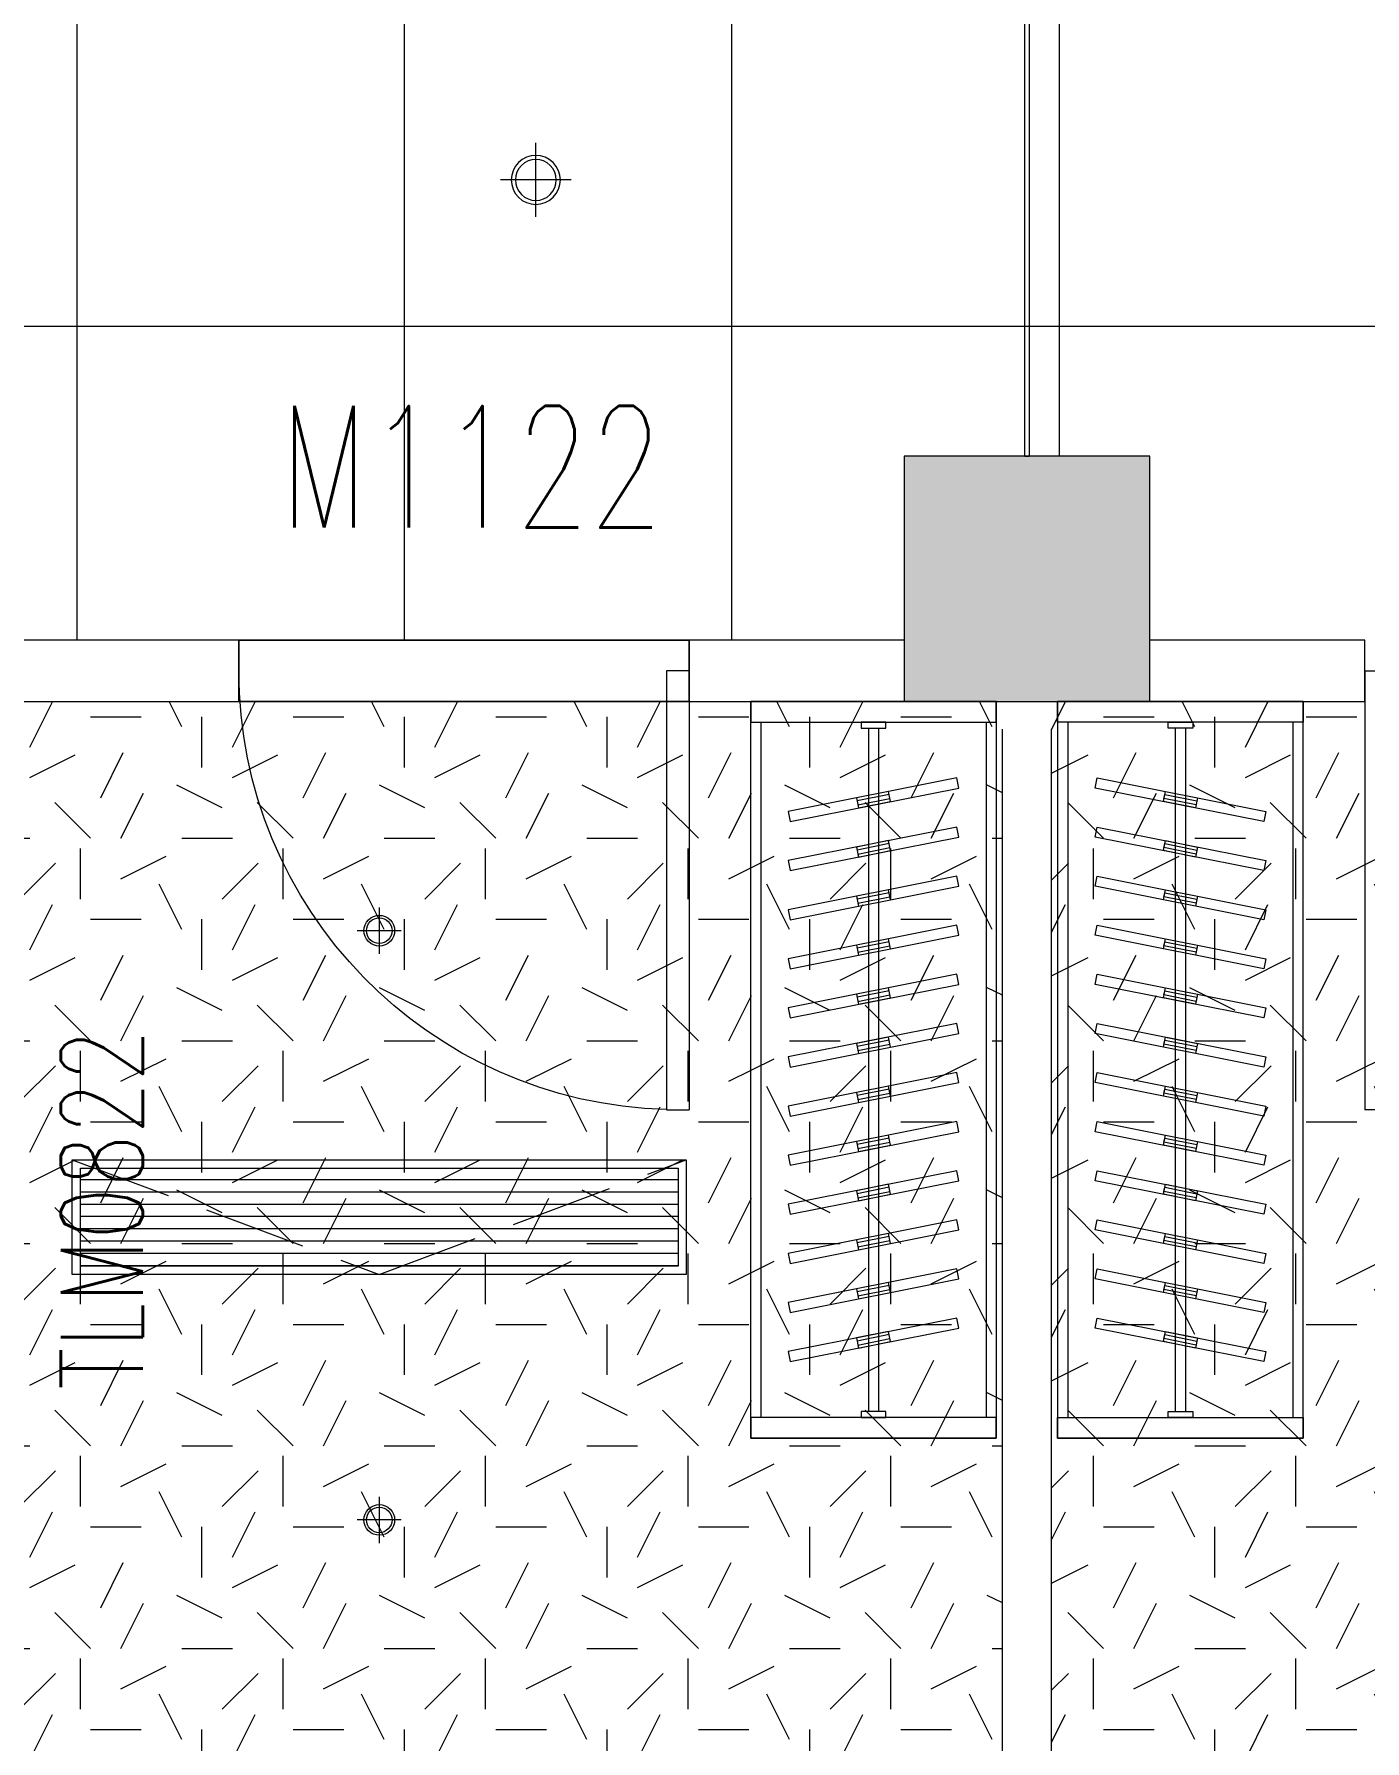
# Model space of a CAD drawing. Header units: millimetres. Extents: x 164760 to 3716174, y -1766400 to 11969.
# Drawn here: x 3560651 to 3563902, y -1641654 to -1637483 of the extents above; entities that cross this region are included whole.
import ezdxf

# ---------------------------------------------------------------- set-up
doc = ezdxf.new("R2010")
doc.units = ezdxf.units.MM
doc.header["$LTSCALE"] = 1000
doc.linetypes.add('DASH', pattern=[0.35, 0.25, -0.1])
doc.linetypes.add('DOTE', pattern=[2.42, 2, -0.2, 0.02, -0.2])
doc.layers.get('0').update_dxf_attribs({"color": 253, "linetype": 'CONTINUOUS'})
for name, color, linetype, lineweight in [('COLUMN', 253, 'CONTINUOUS', 0), ('DOOR【门】', 253, 'CONTINUOUS', 0), ('FC-FLOOR【地材分格】', 253, 'CONTINUOUS', 0), ('FF-FURN【成品家具】', 253, 'CONTINUOUS', 0), ('PUB_HATCH', 253, 'CONTINUOUS', 0), ('RC-FCU【空调设备】', 253, 'CONTINUOUS', 0), ('RC-LIGHT【天花灯具】', 253, 'CONTINUOUS', 0), ('RC-Modelling【天花造型】', 253, 'CONTINUOUS', 0), ('RC-STR【天花细线】', 253, 'CONTINUOUS', 0), ('Wall【墙体】', 253, 'CONTINUOUS', 0), ('Xline【辅助线】', 253, 'CONTINUOUS', 0)]:
    doc.layers.add(name, color=color, linetype=linetype, lineweight=lineweight)
doc.layers.add('WINDOW_TEXT', color=253, linetype='CONTINUOUS')
doc.styles.add('_TCH_WINDOW', font='SIMPLEX', dxfattribs={"bigfont": 'GBCBIG'})
pattern_1 = [(0, (3266486.35, -1418678.75), (495, 495), [123.75, -371.25]), (0, (3266758.6, -1418381.75), (495, 495), [123.75, -371.25]), (90, (3266535.85, -1418505.5), (-495, 495), [123.75, -371.25]), (90, (3266733.85, -1418332.25), (-495, 495), [123.75, -371.25]), (45, (3266585.35, -1418332.25), (0, 495), [123.75, -576.2857]), (135, (3266758.6, -1418678.75), (-495, 5e-14), [123.75, -576.2857]), (26.56505, (3266610.1, -1418530.25), (495, -2e-06), [123.75, -983.10365]), (26.56505, (3266832.85, -1418282.75), (495, -2e-06), [123.75, -983.10365]), (63.43495, (3266832.85, -1418678.75), (-2e-06, 495), [123.75, -983.10365]), (63.43495, (3266610.1, -1418456), (-2e-06, 495), [123.75, -983.10365]), (63.43495, (3266783.35, -1418579.75), (-2e-06, 495), [123.75, -983.10365]), (116.56505, (3266486.35, -1418406.5), (2e-06, 495), [123.75, -983.10365]), (153.43495, (3266585.35, -1418604.5), (-495, -2e-06), [123.75, -983.10365])]

# ---------------------------------------------------------------- blocks, each defined once
blk = doc.blocks.new('海龙_0918165925')
at = {"layer": 'PUB_HATCH'}
blk.add_hatch(color=256, dxfattribs=at).paths.add_polyline_path([(32100, -9000), (32700, -9000), (32700, -8400), (32100, -8400)])
at = {"layer": 'COLUMN'}
for p, q in [((32700, -8400), (32100, -8400)), ((32100, -8400), (32100, -9000)), ((32700, -9000), (32700, -8400)), ((32100, -9000), (32700, -9000))]:
    blk.add_line(p, q, dxfattribs=at)
blk = doc.blocks.new('$DorLib2D$00000001')
for p, q in [((0.45, 0.975), (0.5, 0.975)), ((0.45, 0), (0.45, 0.975)), ((0.5, 0), (0.5, 0.975)), ((0.5, 0), (0.45, 0))]:
    blk.add_line(p, q)
at = {"lineweight": 13}
blk.add_arc((0.475, 0), 0.975, 91.4693, 180, dxfattribs=at)
blk = doc.blocks.new('ZL_0317145799')
at = {"layer": 'RC-FCU【空调设备】'}
h = blk.add_hatch(dxfattribs=at)
h.set_pattern_fill('_USER', color=8, scale=30, pattern_type=0)
h.set_pattern_definition([(0, (-5926276.942, -1197962.362), (0, 30), [])])
h.paths.add_polyline_path([(730, -260), (730, -20), (-730, -20), (-730, -260)])
blk.add_lwpolyline([(-750, -280), (-750, 0), (750, 0), (750, -280)], close=True, dxfattribs=at)
at = {"layer": 'RC-FCU【空调设备】', "color": 8, "linetype": 'DASH'}
blk.add_lwpolyline([(-750, 0), (0, -280), (750, 0)], dxfattribs=at)
at = {"layer": 'RC-FCU【空调设备】', "color": 8}
blk.add_lwpolyline([(-730, -260), (-730, -20), (730, -20), (730, -260)], close=True, dxfattribs=at)
blk = doc.blocks.new('圆形筒灯')
at = {"color": 251, "linetype": 'DOTE', "ltscale": 43.504693}
blk.add_line((0, 90.6), (0, -90.6), dxfattribs=at)
at = {"color": 251, "linetype": 'DOTE', "ltscale": 41.297046}
blk.add_line((86, 0), (-86, 0), dxfattribs=at)
blk.add_ellipse((0, 0), major_axis=(-42.4, 42.4), ratio=1, start_param=2.355868237233172, end_param=8.639053544412757)
at = {"color": 251}
blk.add_ellipse((0, 0), major_axis=(35.4, 35.4), ratio=1, start_param=5.49871431692557, end_param=11.78189962410516, dxfattribs=at)
blk = doc.blocks.new('ZL_0603125599')
at = {"layer": 'RC-Modelling【天花造型】'}
blk.add_lwpolyline([(-133, 653.5), (966.9, 653.5), (966.9, 503.5), (-133, 503.5)], close=True, dxfattribs=at)
at = {"layer": 'RC-FCU【空调设备】'}
blk.add_blockref('ZL_0317145799', (210, -616.8), dxfattribs=at)
at = {"layer": 'RC-LIGHT【天花灯具】', "xscale": 0.625, "yscale": 0.625, "zscale": 0.625}
for p in [(210, -56.6), (210, -1496.8)]:
    blk.add_blockref('圆形筒灯', p, dxfattribs=at)

msp = doc.modelspace()

# ---------------------------------------------------------------- hatches: boundary and pattern name
at = {"layer": 'FC-FLOOR【地材分格】'}
h = msp.add_hatch(dxfattribs=at)
h.set_pattern_fill('_USER', color=256, scale=800, double=1, pattern_type=0)
h.set_pattern_definition([(0, (3778355.65, -1406196.8), (0, 800), []), (90, (3778355.65, -1406196.8), (-800, 5e-14), [])])
h.paths.add_polyline_path([(3577178.4, -1636714.2), (3575935.2, -1636714.2), (3573976.9, -1636714.2), (3573376.9, -1636714.2), (3572826.9, -1636714.2), (3571326.9, -1636713.4), (3571326.9, -1636714.2), (3570576.9, -1636714.2), (3569976.9, -1636714.2), (3569576.9, -1636714.2), (3568476.9, -1636714.2), (3565041.8, -1636714.2), (3563941.8, -1636714.2), (3561222.8, -1636714.2), (3560122.8, -1636714.2), (3559398.8, -1636714.2), (3559398.8, -1630414.2), (3559376.9, -1630414.2), (3556176.9, -1630414.2), (3556176.9, -1630714.2), (3556176.9, -1633165.3), (3556176.9, -1633914.2), (3556176.9, -1635014.2), (3556176.9, -1635764.2), (3556176.9, -1636714.2), (3556026.9, -1636714.2), (3556026.9, -1636564.2), (3556026.9, -1636714.2), (3555226.9, -1636714.2), (3555226.9, -1636564.2), (3555226.9, -1636714.2), (3555151.9, -1636714.2), (3554926.9, -1636714.2), (3554926.9, -1636564.2), (3555076.9, -1636564.2), (3555076.9, -1636714.2), (3553476.9, -1636714.2), (3553476.9, -1636715.3), (3551751.9, -1636715.3), (3551751.9, -1636715.3), (3550851.9, -1636715.3), (3548752, -1636715.3), (3548752, -1636865.5), (3548602, -1636865.5), (3548602, -1636715.3), (3548601.9, -1630714.2), (3548376.9, -1630714.2), (3548376.9, -1630414.2), (3545176.9, -1630414.2), (3544976.9, -1630414.2), (3541776.9, -1630414.2), (3541776.9, -1630714.2), (3541176.9, -1630714.2), (3541176.9, -1630414.2), (3537976.9, -1630414.2), (3537776.9, -1630414.2), (3534576.9, -1630414.2), (3534576.9, -1630714.2), (3534126.9, -1630714.2), (3534126.9, -1632064.1), (3534136.9, -1632064.1), (3534136.9, -1632814.2), (3536676.9, -1632814.2), (3536676.9, -1633164.2), (3536676.9, -1635764.2), (3536676.9, -1636714.2), (3536426.9, -1636714.2), (3534126.9, -1636714.2), (3533976.9, -1636714.2), (3533976.9, -1635764.2), (3533976.9, -1635014.2), (3533976.9, -1633914.2), (3533976.9, -1633164.2), (3533976.9, -1632889.2), (3533976.9, -1630714.2), (3533976.9, -1630414.2), (3530751.9, -1630414.2), (3530751.9, -1636714.2), (3530359.9, -1636714.2), (3529259.9, -1636714.2), (3521433.8, -1636714.2), (3520335.5, -1636714.2), (3520176.9, -1636714.2), (3519576.9, -1636714.2), (3518826.9, -1636714.2), (3518826.9, -1636713), (3517326.9, -1636713), (3517326.9, -1636714.2), (3516776.9, -1636714.2), (3516176.9, -1636714.2), (3516076.9, -1636714.2), (3514976.9, -1636714.2), (3513576.9, -1636714.2), (3513576.9, -1636714.2), (3512526.9, -1636714.2), (3512526.9, -1636714.2), (3509827.2, -1636714.2), (3508327.2, -1636714.2), (3507802.2, -1636714.2), (3507626.9, -1636714.2), (3505326.9, -1636714.2), (3505176.9, -1636714.2), (3505176.9, -1635764.2), (3505176.9, -1635014.2), (3505176.9, -1633914.2), (3505176.9, -1633164.2), (3505176.9, -1632889.2), (3505176.9, -1630714.2), (3505176.9, -1630414.2), (3501951.9, -1630414.2), (3501951.9, -1636714.2), (3501649.1, -1636714.2), (3500552.4, -1636714.2), (3492635.5, -1636714.2), (3491535.5, -1636714.2), (3491376.9, -1636714.2), (3490776.9, -1636714.2), (3490026.9, -1636714.2), (3488526.9, -1636714.2), (3487976.9, -1636714.2), (3487376.9, -1636714.2), (3487326.9, -1636714.2), (3486326.9, -1636714.2), (3485176.9, -1636714.2), (3484176.9, -1636714.2), (3484176.9, -1636744.2), (3484176.9, -1638484.2), (3484176.9, -1639114.2), (3483776.9, -1639114.2), (3483776.9, -1639665.4), (3484440.4, -1639665.4), (3485940.4, -1639665.4), (3486140.4, -1639665.4), (3486140.4, -1638964.2), (3490776.9, -1638964.2), (3490776.9, -1638514.2), (3491376.9, -1638514.2), (3491376.9, -1638964.2), (3496151.9, -1638964.2), (3496151.9, -1639665.4), (3496351.9, -1639665.4), (3497851.9, -1639665.4), (3498201.9, -1639665.4), (3498201.9, -1639114.2), (3497976.9, -1639114.2), (3497976.9, -1638514.2), (3498576.9, -1638514.2), (3498576.9, -1638964.2), (3499525.2, -1638964.2), (3501025.2, -1638964.2), (3505176.9, -1638964.2), (3505176.9, -1638514.2), (3505776.9, -1638514.2), (3505776.9, -1638964.2), (3509765.2, -1638964.2), (3511265.2, -1638964.2), (3512376.9, -1638964.2), (3512376.9, -1638514.2), (3512976.9, -1638514.2), (3512976.9, -1638964.2), (3514106.7, -1638964.2), (3515606.7, -1638964.2), (3519576.9, -1638964.2), (3519576.9, -1638514.2), (3520176.9, -1638514.2), (3520176.9, -1638964.2), (3524402.6, -1638964.2), (3525902.6, -1638964.2), (3526776.9, -1638964.2), (3526776.9, -1638514.2), (3527376.9, -1638514.2), (3527376.9, -1638964.2), (3528210, -1638964.2), (3529710, -1638964.2), (3533976.9, -1638964.2), (3533976.9, -1638514.2), (3534576.9, -1638514.2), (3534576.9, -1638964.2), (3537876.9, -1638964.2), (3538648.3, -1638964.2), (3540148.3, -1638964.2), (3541176.9, -1638964.2), (3541176.9, -1638514.2), (3541776.9, -1638514.2), (3541776.9, -1638964.2), (3544326.9, -1638964.2), (3545826.9, -1638964.2), (3548376.9, -1638964.2), (3548376.9, -1638514.2), (3548602, -1638514.2), (3548602, -1638365.5), (3548752, -1638365.5), (3548752, -1638514.2), (3548976.9, -1638514.2), (3548976.9, -1638964.2), (3549079.2, -1638964.2), (3549079.2, -1638964.2), (3549981.8, -1638964.2), (3554572, -1638964.2), (3554572, -1638964.2), (3555474.6, -1638964.2), (3555576.9, -1638964.2), (3555576.9, -1638514.2), (3556176.9, -1638514.2), (3556176.9, -1638964.2), (3556275, -1638964.2), (3556275, -1638964.2), (3557175, -1638964.2), (3561151.4, -1638964.2), (3562251.4, -1638964.2), (3562776.9, -1638964.2), (3562776.9, -1638514.2), (3563376.9, -1638514.2), (3563376.9, -1638964.2), (3563902.5, -1638964.2), (3565002.5, -1638964.2), (3568351.4, -1638964.2), (3569451.4, -1638964.2), (3569976.9, -1638964.2), (3569976.9, -1638514.2), (3570576.9, -1638514.2), (3570576.9, -1638964.2), (3575551.4, -1638964.2), (3576651.4, -1638964.2), (3577176.9, -1638964.2), (3577176.9, -1638484.2), (3577178.4, -1638484.2)])
h = msp.add_hatch(dxfattribs=at)
h.set_pattern_fill('DD地毯1SC500', color=256, scale=495, double=1, pattern_type=2)
h.set_pattern_definition(pattern_1)
h.paths.add_polyline_path([(3563016.9, -1639114.2), (3562776.9, -1639114.2), (3562251.4, -1639114.2), (3561151.4, -1639114.2), (3560586.9, -1639114.2), (3560586.9, -1639803.3), (3560586.9, -1640603.3), (3560586.9, -1641714.4), (3559551.9, -1641714.4), (3559551.9, -1646246.4), (3559401.9, -1646246.4), (3559401.9, -1646231.4), (3556176.9, -1646245.4), (3556176.9, -1646314.2), (3559376.9, -1646314.2), (3559576.9, -1646314.2), (3562776.9, -1646314.2), (3562776.9, -1646014.2), (3563016.9, -1646014.2)])
h = msp.add_hatch(dxfattribs=at)
h.set_pattern_fill('DD地毯1SC500', color=256, scale=495, double=1, pattern_type=2)
h.set_pattern_definition(pattern_1)
h.paths.add_polyline_path([(3566616.9, -1641714.4), (3565566.9, -1641714.4), (3565566.9, -1640603.3), (3565566.9, -1639803.3), (3565566.9, -1639114.2), (3565002.5, -1639114.2), (3564999.8, -1639114.2), (3563902.5, -1639114.2), (3563376.9, -1639114.2), (3563136.9, -1639114.2), (3563136.9, -1646014.2), (3563376.9, -1646014.2), (3563376.9, -1646314.2), (3566576.9, -1646314.2), (3566616.9, -1646314.2)])

# ---------------------------------------------------------------- linework, layer by layer
at = {"layer": 'FC-FLOOR【地材分格】', "color": 3}
msp.add_lwpolyline([(3562251.4, -1638964.2), (3561151.4, -1638964.2), (3561151.4, -1639114.2), (3562251.4, -1639114.2)], close=True, dxfattribs=at)
at = {"layer": 'FF-FURN【成品家具】'}
for points in [[(3563001.9, -1639164.2), (3563001.9, -1639114.2), (3562401.9, -1639114.2), (3562401.9, -1639164.2)], [(3563001.9, -1639114.2), (3563001.9, -1640914.2), (3562401.9, -1640914.2), (3562401.9, -1639114.2)], [(3563151.9, -1639164.2), (3563151.9, -1639114.2), (3563751.9, -1639114.2), (3563751.9, -1639164.2)], [(3563151.9, -1639114.2), (3563151.9, -1640914.2), (3563751.9, -1640914.2), (3563751.9, -1639114.2)], [(3562731.9, -1639179.2), (3562731.9, -1639164.2), (3562671.9, -1639164.2), (3562671.9, -1639179.2)], [(3563421.9, -1639179.2), (3563421.9, -1639164.2), (3563481.9, -1639164.2), (3563481.9, -1639179.2)], [(3562671.9, -1640849.2), (3562671.9, -1640864.2), (3562731.9, -1640864.2), (3562731.9, -1640849.2)], [(3562671.9, -1640849.2), (3562671.9, -1640864.2), (3562731.9, -1640864.2), (3562731.9, -1640849.2)], [(3563481.9, -1640849.2), (3563481.9, -1640864.2), (3563421.9, -1640864.2), (3563421.9, -1640849.2)], [(3563481.9, -1640849.2), (3563481.9, -1640864.2), (3563421.9, -1640864.2), (3563421.9, -1640849.2)], [(3562401.9, -1640864.2), (3562401.9, -1640914.2), (3563001.9, -1640914.2), (3563001.9, -1640864.2)], [(3563751.9, -1640864.2), (3563751.9, -1640914.2), (3563151.9, -1640914.2), (3563151.9, -1640864.2)]]:
    msp.add_lwpolyline(points, close=True, dxfattribs=at)
for points in [[(3562426.9, -1639164.2), (3562426.9, -1640864.2)], [(3562976.9, -1639164.2), (3562976.9, -1640864.2)], [(3563176.9, -1639164.2), (3563176.9, -1640864.2)], [(3563726.9, -1639164.2), (3563726.9, -1640864.2)]]:
    msp.add_lwpolyline(points, dxfattribs=at)
at = {"layer": 'FF-FURN【成品家具】', "ltscale": 0.006}
for points in [[(3562689.4, -1639179.2), (3562689.4, -1640849.2)], [(3562714.4, -1639179.2), (3562714.4, -1640849.2)], [(3563439.4, -1639179.2), (3563439.4, -1640849.2)], [(3563464.4, -1639179.2), (3563464.4, -1640849.2)]]:
    msp.add_lwpolyline(points, dxfattribs=at)
for points in [[(3562905.4, -1639300.9), (3562493.5, -1639382.9), (3562498.4, -1639407.4), (3562910.3, -1639325.5)], [(3563248.4, -1639300.9), (3563660.3, -1639382.9), (3563655.4, -1639407.4), (3563243.5, -1639325.5)], [(3562738.7, -1639334.1), (3562660.3, -1639349.7), (3562665.1, -1639374.2), (3562743.6, -1639358.6)], [(3562740.2, -1639341.5), (3562661.7, -1639357.1), (3562663.7, -1639366.9), (3562742.1, -1639351.3)], [(3563415.1, -1639334.1), (3563493.6, -1639349.7), (3563488.7, -1639374.2), (3563410.2, -1639358.6)], [(3563413.6, -1639341.5), (3563492.1, -1639357.1), (3563490.2, -1639366.9), (3563411.7, -1639351.3)], [(3562905.4, -1639420.9), (3562493.5, -1639502.9), (3562498.4, -1639527.4), (3562910.3, -1639445.5)], [(3563248.4, -1639420.9), (3563660.3, -1639502.9), (3563655.4, -1639527.4), (3563243.5, -1639445.5)], [(3562738.7, -1639454.1), (3562660.3, -1639469.7), (3562665.1, -1639494.2), (3562743.6, -1639478.6)], [(3562740.2, -1639461.5), (3562661.7, -1639477.1), (3562663.7, -1639486.9), (3562742.1, -1639471.3)], [(3563415.1, -1639454.1), (3563493.6, -1639469.7), (3563488.7, -1639494.2), (3563410.2, -1639478.6)], [(3563413.6, -1639461.5), (3563492.1, -1639477.1), (3563490.2, -1639486.9), (3563411.7, -1639471.3)], [(3562905.4, -1639540.9), (3562493.5, -1639622.9), (3562498.4, -1639647.4), (3562910.3, -1639565.5)], [(3563248.4, -1639540.9), (3563660.3, -1639622.9), (3563655.4, -1639647.4), (3563243.5, -1639565.5)], [(3562738.7, -1639574.1), (3562660.3, -1639589.7), (3562665.1, -1639614.2), (3562743.6, -1639598.6)], [(3562740.2, -1639581.5), (3562661.7, -1639597.1), (3562663.7, -1639606.9), (3562742.1, -1639591.3)], [(3563415.1, -1639574.1), (3563493.6, -1639589.7), (3563488.7, -1639614.2), (3563410.2, -1639598.6)], [(3563413.6, -1639581.5), (3563492.1, -1639597.1), (3563490.2, -1639606.9), (3563411.7, -1639591.3)], [(3562905.4, -1639660.9), (3562493.5, -1639742.9), (3562498.4, -1639767.4), (3562910.3, -1639685.5)], [(3562738.7, -1639694.1), (3562660.3, -1639709.7), (3562665.1, -1639734.2), (3562743.6, -1639718.6)], [(3563248.4, -1639660.9), (3563660.3, -1639742.9), (3563655.4, -1639767.4), (3563243.5, -1639685.5)], [(3563415.1, -1639694.1), (3563493.6, -1639709.7), (3563488.7, -1639734.2), (3563410.2, -1639718.6)], [(3562740.2, -1639701.5), (3562661.7, -1639717.1), (3562663.7, -1639726.9), (3562742.1, -1639711.3)], [(3563413.6, -1639701.5), (3563492.1, -1639717.1), (3563490.2, -1639726.9), (3563411.7, -1639711.3)], [(3562905.4, -1639780.9), (3562493.5, -1639862.9), (3562498.4, -1639887.4), (3562910.3, -1639805.5)], [(3562738.7, -1639814.1), (3562660.3, -1639829.7), (3562665.1, -1639854.2), (3562743.6, -1639838.6)], [(3563248.4, -1639780.9), (3563660.3, -1639862.9), (3563655.4, -1639887.4), (3563243.5, -1639805.5)], [(3563415.1, -1639814.1), (3563493.6, -1639829.7), (3563488.7, -1639854.2), (3563410.2, -1639838.6)], [(3562740.2, -1639821.5), (3562661.7, -1639837.1), (3562663.7, -1639846.9), (3562742.1, -1639831.3)], [(3563413.6, -1639821.5), (3563492.1, -1639837.1), (3563490.2, -1639846.9), (3563411.7, -1639831.3)], [(3562905.4, -1639900.9), (3562493.5, -1639982.9), (3562498.4, -1640007.4), (3562910.3, -1639925.5)], [(3563248.4, -1639900.9), (3563660.3, -1639982.9), (3563655.4, -1640007.4), (3563243.5, -1639925.5)], [(3562738.7, -1639934.1), (3562660.3, -1639949.7), (3562665.1, -1639974.2), (3562743.6, -1639958.6)], [(3562740.2, -1639941.5), (3562661.7, -1639957.1), (3562663.7, -1639966.9), (3562742.1, -1639951.3)], [(3563415.1, -1639934.1), (3563493.6, -1639949.7), (3563488.7, -1639974.2), (3563410.2, -1639958.6)], [(3563413.6, -1639941.5), (3563492.1, -1639957.1), (3563490.2, -1639966.9), (3563411.7, -1639951.3)], [(3562905.4, -1640020.9), (3562493.5, -1640102.9), (3562498.4, -1640127.4), (3562910.3, -1640045.5)], [(3563248.4, -1640020.9), (3563660.3, -1640102.9), (3563655.4, -1640127.4), (3563243.5, -1640045.5)], [(3562738.7, -1640054.1), (3562660.3, -1640069.7), (3562665.1, -1640094.2), (3562743.6, -1640078.6)], [(3562740.2, -1640061.5), (3562661.7, -1640077.1), (3562663.7, -1640086.9), (3562742.1, -1640071.3)], [(3563415.1, -1640054.1), (3563493.6, -1640069.7), (3563488.7, -1640094.2), (3563410.2, -1640078.6)], [(3563413.6, -1640061.5), (3563492.1, -1640077.1), (3563490.2, -1640086.9), (3563411.7, -1640071.3)], [(3562905.4, -1640140.9), (3562493.5, -1640222.9), (3562498.4, -1640247.4), (3562910.3, -1640165.5)], [(3563248.4, -1640140.9), (3563660.3, -1640222.9), (3563655.4, -1640247.4), (3563243.5, -1640165.5)], [(3562738.7, -1640174.1), (3562660.3, -1640189.7), (3562665.1, -1640214.2), (3562743.6, -1640198.6)], [(3562740.2, -1640181.5), (3562661.7, -1640197.1), (3562663.7, -1640206.9), (3562742.1, -1640191.3)], [(3563415.1, -1640174.1), (3563493.6, -1640189.7), (3563488.7, -1640214.2), (3563410.2, -1640198.6)], [(3563413.6, -1640181.5), (3563492.1, -1640197.1), (3563490.2, -1640206.9), (3563411.7, -1640191.3)], [(3562905.4, -1640260.9), (3562493.5, -1640342.9), (3562498.4, -1640367.4), (3562910.3, -1640285.5)], [(3563248.4, -1640260.9), (3563660.3, -1640342.9), (3563655.4, -1640367.4), (3563243.5, -1640285.5)], [(3562738.7, -1640294.1), (3562660.3, -1640309.7), (3562665.1, -1640334.2), (3562743.6, -1640318.6)], [(3562740.2, -1640301.5), (3562661.7, -1640317.1), (3562663.7, -1640326.9), (3562742.1, -1640311.3)], [(3563415.1, -1640294.1), (3563493.6, -1640309.7), (3563488.7, -1640334.2), (3563410.2, -1640318.6)], [(3563413.6, -1640301.5), (3563492.1, -1640317.1), (3563490.2, -1640326.9), (3563411.7, -1640311.3)], [(3562905.4, -1640380.9), (3562493.5, -1640462.9), (3562498.4, -1640487.4), (3562910.3, -1640405.5)], [(3563248.4, -1640380.9), (3563660.3, -1640462.9), (3563655.4, -1640487.4), (3563243.5, -1640405.5)], [(3562738.7, -1640414.1), (3562660.3, -1640429.7), (3562665.1, -1640454.2), (3562743.6, -1640438.6)], [(3562740.2, -1640421.5), (3562661.7, -1640437.1), (3562663.7, -1640446.9), (3562742.1, -1640431.3)], [(3563415.1, -1640414.1), (3563493.6, -1640429.7), (3563488.7, -1640454.2), (3563410.2, -1640438.6)], [(3563413.6, -1640421.5), (3563492.1, -1640437.1), (3563490.2, -1640446.9), (3563411.7, -1640431.3)], [(3562905.4, -1640500.9), (3562493.5, -1640582.9), (3562498.4, -1640607.4), (3562910.3, -1640525.5)], [(3563248.4, -1640500.9), (3563660.3, -1640582.9), (3563655.4, -1640607.4), (3563243.5, -1640525.5)], [(3562738.7, -1640534.1), (3562660.3, -1640549.7), (3562665.1, -1640574.2), (3562743.6, -1640558.6)], [(3562740.2, -1640541.5), (3562661.7, -1640557.1), (3562663.7, -1640566.9), (3562742.1, -1640551.3)], [(3563415.1, -1640534.1), (3563493.6, -1640549.7), (3563488.7, -1640574.2), (3563410.2, -1640558.6)], [(3563413.6, -1640541.5), (3563492.1, -1640557.1), (3563490.2, -1640566.9), (3563411.7, -1640551.3)], [(3562905.4, -1640620.9), (3562493.5, -1640702.9), (3562498.4, -1640727.4), (3562910.3, -1640645.5)], [(3562738.7, -1640654.1), (3562660.3, -1640669.7), (3562665.1, -1640694.2), (3562743.6, -1640678.6)], [(3563248.4, -1640620.9), (3563660.3, -1640702.9), (3563655.4, -1640727.4), (3563243.5, -1640645.5)], [(3563415.1, -1640654.1), (3563493.6, -1640669.7), (3563488.7, -1640694.2), (3563410.2, -1640678.6)], [(3562740.2, -1640661.5), (3562661.7, -1640677.1), (3562663.7, -1640686.9), (3562742.1, -1640671.3)], [(3563413.6, -1640661.5), (3563492.1, -1640677.1), (3563490.2, -1640686.9), (3563411.7, -1640671.3)]]:
    msp.add_lwpolyline(points, close=True, dxfattribs=at)
at = {"layer": 'RC-Modelling【天花造型】'}
msp.add_lwpolyline([(3562251.4, -1638964.2), (3561151.4, -1638964.2), (3561151.4, -1639114.2), (3562251.4, -1639114.2)], close=True, dxfattribs=at)
at = {"layer": 'RC-STR【天花细线】'}
msp.add_lwpolyline([(3563071.9, -1636715.3), (3563081.9, -1636715.3), (3563081.9, -1638515.3), (3563071.9, -1638515.3)], close=True, dxfattribs=at)
at = {"layer": 'Wall【墙体】', "color": 9}
for p, q in [((3561151.4, -1638964.2), (3557175, -1638964.2)), ((3561151.4, -1639114.2), (3561151.4, -1638964.2)), ((3561151.4, -1639114.2), (3561151.4, -1638964.2)), ((3561151.4, -1639114.2), (3561151.4, -1638964.2)), ((3561151.4, -1639114.2), (3561151.4, -1638964.2)), ((3562776.9, -1638964.2), (3562251.4, -1638964.2)), ((3562251.4, -1638964.2), (3562251.4, -1639114.2)), ((3562251.4, -1638964.2), (3562251.4, -1639114.2)), ((3562251.4, -1638964.2), (3562251.4, -1639114.2)), ((3562251.4, -1638964.2), (3562251.4, -1639114.2)), ((3563902.5, -1638964.2), (3563376.9, -1638964.2)), ((3563902.5, -1639114.2), (3563902.5, -1638964.2)), ((3563902.5, -1639114.2), (3563902.5, -1638964.2)), ((3563902.5, -1638964.2), (3563902.5, -1638964.2)), ((3563902.5, -1639114.2), (3563902.5, -1638964.2)), ((3557175, -1639114.2), (3561151.4, -1639114.2)), ((3562251.4, -1639114.2), (3562776.9, -1639114.2)), ((3563376.9, -1639114.2), (3563902.5, -1639114.2))]:
    msp.add_line(p, q, dxfattribs=at)
at = {"layer": 'Xline【辅助线】'}
for p, q in [((3563016.9, -1646081.9), (3563016.9, -1639181.9)), ((3563136.9, -1646081.9), (3563136.9, -1639181.9))]:
    msp.add_line(p, q, dxfattribs=at)

# ---------------------------------------------------------------- block references
at = {"layer": 'COLUMN'}
msp.add_blockref('海龙_0918165925', (3530676.9, -1630114.2), dxfattribs=at)
at = {"layer": 'DOOR【门】'}
ref = msp.add_blockref('$DorLib2D$00000001', (3561701.4, -1639039.2), dxfattribs=dict(at, xscale=-1100, yscale=1100, zscale=1100, rotation=180))
ref.add_attrib('A', 'M1122', (3561251.4, -1638688.9), dxfattribs={"layer": 'WINDOW_TEXT', "height": 297.5, "style": '_TCH_WINDOW', "width": 0.705882})
ref = msp.add_blockref('$DorLib2D$00000001', (3561701.4, -1639039.2), dxfattribs=dict(at, xscale=-1100, yscale=1100, zscale=1100, rotation=180))
ref.add_attrib('A', 'M1122', (3561251.4, -1638688.9), dxfattribs={"layer": 'WINDOW_TEXT', "height": 297.5, "style": '_TCH_WINDOW', "width": 0.705882})
ref = msp.add_blockref('$DorLib2D$00000001', (3561701.4, -1639039.2), dxfattribs=dict(at, xscale=-1100, yscale=1100, zscale=1100, rotation=180))
ref.add_attrib('A', 'M1122', (3561251.4, -1638688.9), dxfattribs={"layer": 'WINDOW_TEXT', "height": 297.5, "style": '_TCH_WINDOW', "width": 0.705882})
ref = msp.add_blockref('$DorLib2D$00000001', (3561701.4, -1639039.2), dxfattribs=dict(at, xscale=-1100, yscale=1100, zscale=1100, rotation=180))
ref.add_attrib('A', 'M1122', (3561251.4, -1638688.9), dxfattribs={"layer": 'WINDOW_TEXT', "height": 297.5, "style": '_TCH_WINDOW', "width": 0.705882})
ref = msp.add_blockref('$DorLib2D$00000001', (3564452.5, -1639039.2), dxfattribs=dict(at, xscale=1100, yscale=1100, zscale=-1100, rotation=180))
ref.add_attrib('A', 'M1122', (3564002.5, -1638688.9), dxfattribs={"layer": 'WINDOW_TEXT', "height": 297.5, "style": '_TCH_WINDOW', "width": 0.705882})
ref = msp.add_blockref('$DorLib2D$00000001', (3564452.5, -1639039.2), dxfattribs=dict(at, xscale=1100, yscale=1100, zscale=-1100, rotation=180))
ref.add_attrib('A', 'M1122', (3564002.5, -1638688.9), dxfattribs={"layer": 'WINDOW_TEXT', "height": 297.5, "style": '_TCH_WINDOW', "width": 0.705882})
at = {"layer": 'RC-LIGHT【天花灯具】', "xscale": -1, "rotation": 180}
msp.add_blockref('圆形筒灯', (3561876.9, -1637839.2), dxfattribs=at)
at = {"layer": 'RC-LIGHT【天花灯具】'}
msp.add_blockref('ZL_0603125599', (3561284.4, -1639617.6), dxfattribs=at)

# ---------------------------------------------------------------- texts
at = {"layer": 'DOOR【门】', "color": 3, "style": '_TCH_WINDOW', "width": 0.75}
msp.add_text('TLM0822', height=200, rotation=90, dxfattribs=at).set_placement((3560916.5, -1640796.1))

doc.saveas('drawing.dxf')
